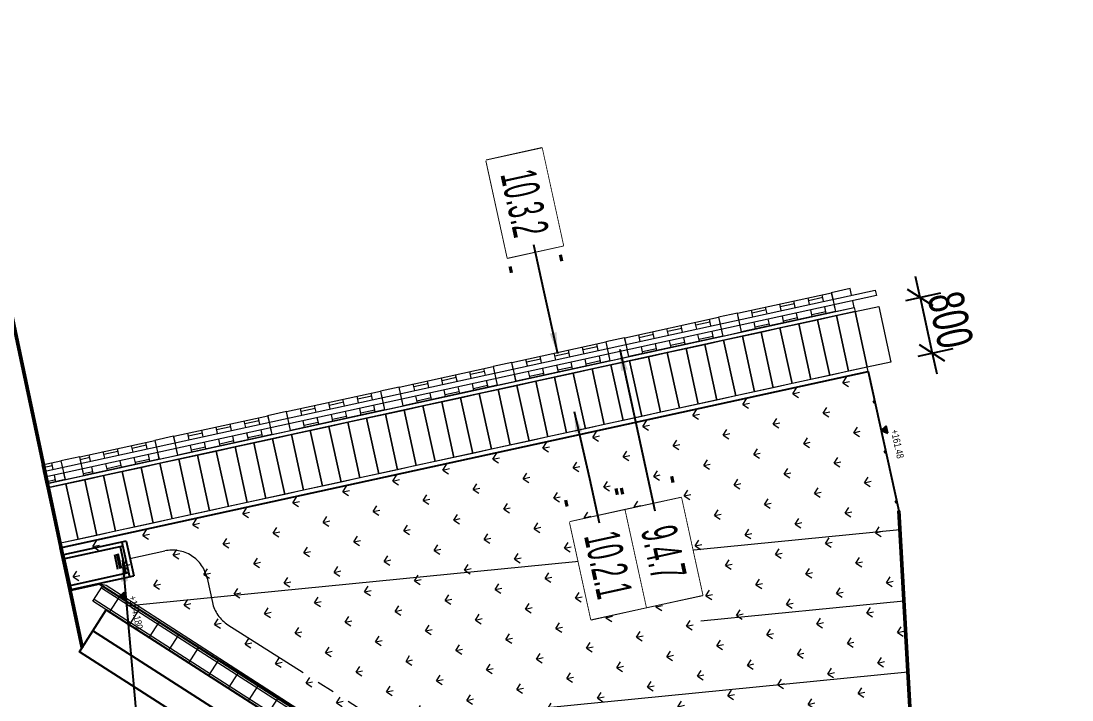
# Model space of a CAD drawing. Header units: metres. Extents: x 8416582 to 8417409, y 5771873 to 5772737.
# Drawn here: x 8416681.26 to 8416696.01, y 5772263.98 to 5772273.51 of the extents above; entities that cross this region are included whole.
import ezdxf
from ezdxf.enums import TextEntityAlignment as Align

# ---------------------------------------------------------------- set-up
doc = ezdxf.new("R2010")
doc.units = ezdxf.units.M
doc.set_wipeout_variables(frame=1)
doc.header["$PDSIZE"] = 0.05
doc.linetypes.add('CENTER', pattern=[2, 1.25, -0.25, 0.25, -0.25])
for name, color, linetype in [('00RysOpi-T', 2, 'Continuous'), ('AII_M_balustrady', 8, 'Continuous'), ('AII_M_konstrukcja beton', 3, 'Continuous'), ('AII_M_opisy do legendy', 2, 'Continuous'), ('AII_M_schody', 7, 'Continuous'), ('AII_odwodnienie_drenaż', 140, 'Continuous')]:
    doc.layers.add(name, color=color, linetype=linetype)
for name, color, linetype, lineweight in [('AII_D_skarpa', 62, 'Continuous', 50), ('AII_M_konstrukcja 0.25', 1, 'Continuous', 25), ('AII_M_kreskowanie', 8, 'Continuous', 0), ('AII_M_odwodnienie', 8, 'Continuous', 9), ('AII_M_opisy wymiary', 1, 'Continuous', 25), ('AII_M_skarpy', 9, 'Continuous', 18)]:
    doc.layers.add(name, color=color, linetype=linetype, lineweight=lineweight)
doc.layers.add('AII_M_opisy rzedne skarpy', color=6, linetype='Continuous', plot=False)
doc.layers.add('AII_M_przedmiar', color=1, linetype='Continuous', plot=False)
doc.styles.add('CDMSTYLE', font='CDMSIMPL.shx', dxfattribs={"width": 0.7, "bigfont": 'CDMBIGPL.shx'})
doc.linetypes.add('OGRODZENIE1', pattern='A,6.35,-2.54,[133,ltypeshp.shx,S=2.54,R=0,X=-2.54,Y=0],-2.54,25.4', length=36.83)
doc.dimstyles.new('CDM-ME200MM', dxfattribs={"dimscale": 0.2, "dimtxt": 2.5, "dimasz": 1.5, "dimexe": 1.5, "dimexo": 5, "dimgap": 0.5, "dimtad": 1, "dimdec": 0, "dimlfac": 1000, "dimrnd": 1, "dimzin": 9, "dimtxsty": 'CDMSTYLE', "dimblk": 'OBLIQUE', "dimcen": 2.5, "dimdle": 1.5, "dimclrd": 9, "dimclre": 9, "dimclrt": 1, "dimadec": 1, "dimazin": 2, "dimtfac": 1, "dimtdec": 0, "dimtix": 1, "dimtmove": 2, "dimatfit": 3, "dimfxl": 1, "dimtvp": 1, "dimtolj": 1, "dimtzin": 0, "dimlwd": 25, "dimlwe": 25, "dimarcsym": 0})
doc.dimstyles.new('CDM-ME200MM$7', dxfattribs={"dimscale": 0.2, "dimtxt": 2.5, "dimasz": 1.5, "dimexe": 1.5, "dimexo": 5, "dimgap": 0.5, "dimtad": 1, "dimdec": 0, "dimlfac": 1000, "dimrnd": 1, "dimzin": 9, "dimtxsty": 'CDMSTYLE', "dimblk": 'OBLIQUE', "dimcen": 2.5, "dimdle": 1.5, "dimclrd": 9, "dimclre": 9, "dimclrt": 1, "dimadec": 1, "dimazin": 2, "dimtfac": 1, "dimtdec": 0, "dimtix": 1, "dimtmove": 2, "dimatfit": 3, "dimfxl": 1, "dimtvp": 1, "dimtolj": 1, "dimtzin": 0, "dimlwd": 25, "dimlwe": 25, "dimarcsym": 0})

# ---------------------------------------------------------------- blocks, each defined once
blk = doc.blocks.new('*U120')
at = {"layer": 'AII_M_schody', "color": 0, "linetype": 'Continuous', "lineweight": 5}
for points in [[(0.4, 0), (0.4, 0.34), (-0.4, 0.34), (-0.4, 0)], [(0.635, 0.34), (0.555, 0.34), (0.555, -11.61), (0.635, -11.61)], [(-0.46, -11.61), (-0.46, 0), (-0.4, 0), (-0.4, -11.61)], [(0.4, -0.27), (0.4, 0), (-0.4, 0), (-0.4, -0.27)], [(0.46, -11.61), (0.46, 0), (0.4, 0), (0.4, -11.61)], [(0.4, -0.54), (0.4, -0.27), (-0.4, -0.27), (-0.4, -0.54)], [(0.4, -0.81), (0.4, -0.54), (-0.4, -0.54), (-0.4, -0.81)], [(0.4, -1.08), (0.4, -0.81), (-0.4, -0.81), (-0.4, -1.08)], [(0.4, -1.35), (0.4, -1.08), (-0.4, -1.08), (-0.4, -1.35)], [(0.4, -1.62), (0.4, -1.35), (-0.4, -1.35), (-0.4, -1.62)], [(0.4, -1.89), (0.4, -1.62), (-0.4, -1.62), (-0.4, -1.89)], [(0.4, -2.16), (0.4, -1.89), (-0.4, -1.89), (-0.4, -2.16)], [(0.4, -2.43), (0.4, -2.16), (-0.4, -2.16), (-0.4, -2.43)], [(0.4, -2.7), (0.4, -2.43), (-0.4, -2.43), (-0.4, -2.7)], [(0.4, -2.97), (0.4, -2.7), (-0.4, -2.7), (-0.4, -2.97)], [(0.4, -3.24), (0.4, -2.97), (-0.4, -2.97), (-0.4, -3.24)], [(0.4, -3.51), (0.4, -3.24), (-0.4, -3.24), (-0.4, -3.51)], [(0.4, -3.78), (0.4, -3.51), (-0.4, -3.51), (-0.4, -3.78)], [(0.4, -4.05), (0.4, -3.78), (-0.4, -3.78), (-0.4, -4.05)], [(0.4, -4.32), (0.4, -4.05), (-0.4, -4.05), (-0.4, -4.32)], [(0.4, -4.59), (0.4, -4.32), (-0.4, -4.32), (-0.4, -4.59)], [(0.4, -4.86), (0.4, -4.59), (-0.4, -4.59), (-0.4, -4.86)], [(0.4, -5.13), (0.4, -4.86), (-0.4, -4.86), (-0.4, -5.13)], [(0.4, -5.4), (0.4, -5.13), (-0.4, -5.13), (-0.4, -5.4)], [(0.4, -5.67), (0.4, -5.4), (-0.4, -5.4), (-0.4, -5.67)], [(0.4, -5.94), (0.4, -5.67), (-0.4, -5.67), (-0.4, -5.94)], [(0.4, -6.21), (0.4, -5.94), (-0.4, -5.94), (-0.4, -6.21)], [(0.4, -6.48), (0.4, -6.21), (-0.4, -6.21), (-0.4, -6.48)], [(0.4, -6.75), (0.4, -6.48), (-0.4, -6.48), (-0.4, -6.75)], [(0.4, -7.02), (0.4, -6.75), (-0.4, -6.75), (-0.4, -7.02)], [(0.4, -7.29), (0.4, -7.02), (-0.4, -7.02), (-0.4, -7.29)], [(0.4, -7.56), (0.4, -7.29), (-0.4, -7.29), (-0.4, -7.56)], [(0.4, -7.83), (0.4, -7.56), (-0.4, -7.56), (-0.4, -7.83)], [(0.4, -8.1), (0.4, -7.83), (-0.4, -7.83), (-0.4, -8.1)], [(0.4, -8.37), (0.4, -8.1), (-0.4, -8.1), (-0.4, -8.37)], [(0.4, -8.64), (0.4, -8.37), (-0.4, -8.37), (-0.4, -8.64)], [(0.4, -8.91), (0.4, -8.64), (-0.4, -8.64), (-0.4, -8.91)], [(0.4, -9.18), (0.4, -8.91), (-0.4, -8.91), (-0.4, -9.18)], [(0.4, -9.45), (0.4, -9.18), (-0.4, -9.18), (-0.4, -9.45)], [(0.4, -9.72), (0.4, -9.45), (-0.4, -9.45), (-0.4, -9.72)], [(0.4, -9.99), (0.4, -9.72), (-0.4, -9.72), (-0.4, -9.99)], [(0.4, -10.26), (0.4, -9.99), (-0.4, -9.99), (-0.4, -10.26)], [(0.4, -10.53), (0.4, -10.26), (-0.4, -10.26), (-0.4, -10.53)], [(0.4, -10.8), (0.4, -10.53), (-0.4, -10.53), (-0.4, -10.8)], [(0.4, -11.07), (0.4, -10.8), (-0.4, -10.8), (-0.4, -11.07)], [(0.4, -11.34), (0.4, -11.07), (-0.4, -11.07), (-0.4, -11.34)], [(0.4, -11.61), (0.4, -11.34), (-0.4, -11.34), (-0.4, -11.61)]]:
    blk.add_lwpolyline(points, close=True, dxfattribs=at)
for points in [[(0.555, -0.27), (0.46, -0.27), (0.46, 0), (0.555, 0)], [(0.635, 0), (0.73, 0), (0.73, -0.27), (0.635, -0.27)], [(0.555, -1.89), (0.46, -1.89), (0.46, -1.62), (0.555, -1.62)], [(0.635, -1.62), (0.73, -1.62), (0.73, -1.89), (0.635, -1.89)], [(0.555, -3.51), (0.46, -3.51), (0.46, -3.24), (0.555, -3.24)], [(0.635, -3.24), (0.73, -3.24), (0.73, -3.51), (0.635, -3.51)], [(0.555, -5.13), (0.46, -5.13), (0.46, -4.86), (0.555, -4.86)], [(0.635, -4.86), (0.73, -4.86), (0.73, -5.13), (0.635, -5.13)], [(0.555, -6.75), (0.46, -6.75), (0.46, -6.48), (0.555, -6.48)], [(0.635, -6.48), (0.73, -6.48), (0.73, -6.75), (0.635, -6.75)], [(0.555, -8.37), (0.46, -8.37), (0.46, -8.1), (0.555, -8.1)], [(0.635, -8.1), (0.73, -8.1), (0.73, -8.37), (0.635, -8.37)], [(0.555, -9.99), (0.46, -9.99), (0.46, -9.72), (0.555, -9.72)], [(0.635, -9.72), (0.73, -9.72), (0.73, -9.99), (0.635, -9.99)], [(0.555, -11.34), (0.46, -11.34), (0.46, -11.07), (0.555, -11.07)], [(0.635, -11.07), (0.73, -11.07), (0.73, -11.34), (0.635, -11.34)]]:
    blk.add_lwpolyline(points, dxfattribs=at)
blk = doc.blocks.new('OpiNum01')
at = {"layer": 'AII_M_opisy do legendy', "color": 0, "linetype": 'Continuous'}
blk.add_lwpolyline([(-3.5, -2), (3.5, -2), (3.5, 2), (-3.5, 2)], close=True, dxfattribs=at)
at = {"color": 9, "linetype": 'Continuous', "lineweight": 25, "style": 'CDMSTYLE', "width": 0.7, "flags": 1}
for tag, p in [('NAZWAPOL', (-4.105, -6.803)), ('NAZWAANG', (-4.105, -10.477)), ('SPECYF', (-4.105, -14.151)), ('ID', (-4.105, -17.825)), ('BAZA', (-4.105, -21.499)), ('RYSUNEK', (-4.105, -25.173))]:
    blk.add_attdef(tag, p, '', height=2, dxfattribs=at)
at = {"layer": 'AII_M_opisy do legendy', "linetype": 'Continuous', "lineweight": -2, "style": 'CDMSTYLE', "width": 0.5}
blk.add_attdef('NR', text='', height=2.5, dxfattribs=at).set_placement((0, 0), align=Align.MIDDLE)
at = {"color": 0, "linetype": 'Continuous'}
blk.add_wipeout([(-3.5, -2), (3.5, -2), (3.5, 2), (-3.5, 2)], dxfattribs=at).dxf.layer = 'AII_M_opisy do legendy'
blk = doc.blocks.new('_OBLIQUE')
at = {"color": 0, "linetype": 'ByBlock'}
blk.add_line((-0.5, -0.5), (0.5, 0.5), dxfattribs=at)
blk = doc.blocks.new('OpiTxt01')
at = {"color": 0, "linetype": 'Continuous', "lineweight": 20, "style": 'CDMSTYLE', "width": 0.7}
blk.add_attdef('TEKST_GORNY', (1, 0.895), '', height=2, dxfattribs=at)
at = {"color": 0, "linetype": 'Continuous', "lineweight": -2, "style": 'CDMSTYLE', "width": 0.7}
blk.add_attdef('TEKST_DOLNY', (1.049, -2.731), '', height=2, dxfattribs=at)
blk = doc.blocks.new('*U202')
at = {"color": 0, "linetype": 'ByBlock', "lineweight": -2, "ltscale": 0.5}
for p, q in [((-0.095, 0), (-0.095, 13.477)), ((-0.095, 0), (-0.095, 13.477)), ((0.095, 0), (0.095, 13.477)), ((0.095, 0), (0.095, 13.477)), ((-0.125, 13.2), (0.125, 13.2)), ((-0.125, 12.87), (0.125, 12.87)), ((-0.125, 12.54), (0.125, 12.54)), ((-0.125, 12.21), (0.125, 12.21)), ((-0.125, 11.88), (0.125, 11.88)), ((-0.125, 11.55), (0.125, 11.55)), ((-0.125, 11.22), (0.125, 11.22)), ((-0.125, 10.89), (0.125, 10.89)), ((-0.125, 10.56), (0.125, 10.56)), ((-0.125, 10.23), (0.125, 10.23)), ((-0.125, 9.9), (0.125, 9.9)), ((-0.125, 9.57), (0.125, 9.57)), ((-0.125, 9.24), (0.125, 9.24)), ((-0.125, 8.91), (0.125, 8.91)), ((-0.125, 8.58), (0.125, 8.58)), ((-0.125, 8.25), (0.125, 8.25)), ((-0.125, 7.92), (0.125, 7.92)), ((-0.125, 7.59), (0.125, 7.59)), ((-0.125, 7.26), (0.125, 7.26)), ((-0.125, 6.93), (0.125, 6.93)), ((-0.125, 6.6), (0.125, 6.6)), ((-0.125, 6.27), (0.125, 6.27)), ((-0.125, 5.94), (0.125, 5.94)), ((-0.125, 5.61), (0.125, 5.61)), ((-0.125, 5.28), (0.125, 5.28)), ((-0.125, 4.95), (0.125, 4.95)), ((-0.125, 4.62), (0.125, 4.62)), ((-0.125, 4.29), (0.125, 4.29)), ((-0.125, 3.96), (0.125, 3.96)), ((-0.125, 3.63), (0.125, 3.63)), ((-0.125, 3.3), (0.125, 3.3)), ((-0.125, 2.97), (0.125, 2.97)), ((-0.125, 2.64), (0.125, 2.64)), ((-0.125, 2.31), (0.125, 2.31)), ((-0.125, 1.98), (0.125, 1.98)), ((-0.125, 1.65), (0.125, 1.65)), ((-0.125, 1.32), (0.125, 1.32)), ((-0.125, 0.99), (0.125, 0.99)), ((-0.125, 0.66), (0.125, 0.66)), ((-0.125, 0.33), (0.125, 0.33))]:
    blk.add_line(p, q, dxfattribs=at)
at = {"color": 0, "linetype": 'ByBlock', "lineweight": -2, "ltscale": 0.5, "extrusion": (-3.44503e-16, 1, -7.39557e-32)}
blk.add_line((-0.125, 0.33), (0.125, 0.33), dxfattribs=at)
at = {"color": 0, "linetype": 'ByBlock', "lineweight": -2, "ltscale": 0.5, "extrusion": (2.83275e-16, 3.19582e-32, -1)}
blk.add_line((-0.125, 0.33), (0.125, 0.33), dxfattribs=at)
at = {"color": 0, "linetype": 'ByBlock', "lineweight": -2, "ltscale": 0.5}
blk.add_lwpolyline([(-0.125, 0), (0.125, 0), (0.125, 13.477), (-0.125, 13.477)], close=True, dxfattribs=at)
blk = doc.blocks.new('*D221')
at = {"layer": 'AII_M_opisy wymiary', "color": 9, "lineweight": 25, "transparency": 16777216}
for p, q in [((8416693.876, 5772269.63), (8416693.812, 5772269.923)), ((8416693.678, 5772269.587), (8416694.169, 5772269.694)), ((8416693.876, 5772269.63), (8416694.046, 5772268.849)), ((8416693.849, 5772268.806), (8416694.339, 5772268.913)), ((8416694.046, 5772268.849), (8416694.11, 5772268.556))]:
    blk.add_line(p, q, dxfattribs=at)
at = {"layer": 'Defpoints', "color": 0, "lineweight": 25, "transparency": 16777216}
for p in [(8416692.701, 5772269.374), (8416694.046, 5772268.849), (8416692.872, 5772268.592)]:
    blk.add_point(p, dxfattribs=at)
at = {"layer": 'AII_M_opisy wymiary', "color": 9, "lineweight": 25, "transparency": 16777216, "xscale": 0.3, "yscale": 0.3, "zscale": 0.3}
for p, rotation in [((8416693.876, 5772269.63), 282.3200789319986), ((8416694.046, 5772268.849), 102.3200789319986)]:
    blk.add_blockref('_OBLIQUE', p, dxfattribs=dict(at, rotation=rotation))
at = {"layer": 'AII_M_opisy wymiary', "color": 1, "transparency": 16777216, "insert": (8416694.303, 5772269.314), "char_height": 0.5, "attachment_point": 5, "rotation": 282.3201, "style": 'CDMSTYLE'}
blk.add_mtext('\\A1;800', dxfattribs=at)
blk = doc.blocks.new('Wylot_prefabrykowany')
at = {"layer": 'AII_odwodnienie_drenaż', "color": 0, "linetype": 'ByBlock', "lineweight": -2, "ltscale": 0.01}
for points in [[(0, 0.25), (0, -0.25)], [(0, 0.25), (0.9, 0.25)], [(0.06, 0.25), (0.06, -0.25)], [(0.06, 0.19), (0.9, 0.19)], [(0.1, 0.19), (0.1, -0.19)], [(0.9, 0.25), (0.9, -0.25)], [(0.15, 0.103), (0.15, -0.107)], [(0.17, 0.103), (0.17, -0.107)], [(0.2, 0.103), (0.2, -0.107)], [(0.9, -0.25), (0, -0.25)], [(0.9, -0.19), (0.06, -0.19)]]:
    blk.add_lwpolyline(points, dxfattribs=at)
blk = doc.blocks.new('00kota4')
at = {"linetype": 'Continuous', "lineweight": 25}
blk.add_hatch(color=0, dxfattribs=at).paths.add_polyline_path([(-1.04, 1.66), (0, 0), (1.08, 1.66)])
at = {"color": 0, "linetype": 'Continuous', "lineweight": 25}
for p, q in [((0, 0), (-1.04, 1.66)), ((1.08, 1.66), (-1.04, 1.66)), ((0, 0), (1.08, 1.66))]:
    blk.add_line(p, q, dxfattribs=at)
at = {"color": 0, "linetype": 'Continuous', "lineweight": 25, "style": 'CDMSTYLE', "width": 0.85}
blk.add_attdef('%%P000.000', (0.49, 2.69), '', height=2, dxfattribs=at)

msp = doc.modelspace()

# ---------------------------------------------------------------- hatches: boundary and pattern name
at = {"layer": 'AII_M_kreskowanie'}
h = msp.add_hatch(dxfattribs=at)
h.set_pattern_fill('AR-B88', color=256, scale=0.001)
h.set_pattern_definition([(282.3201, (8416655.52998, 5772300.86517), (0.1985205, 0.04335735), []), (12.32008, (8416655.52998, 5772300.86517), (0.1768418, 0.14261759), [0.2032, -0.2032])])
h.paths.add_polyline_path([(8416691.3329, 5772269.3155), (8416692.6518, 5772269.6036), (8416692.6315, 5772269.6964), (8416691.3126, 5772269.4084)])
h.paths.add_polyline_path([(8416692.6689, 5772269.5254), (8416691.3499, 5772269.2374), (8416691.3702, 5772269.1446), (8416692.6891, 5772269.4326)])
h = msp.add_hatch(dxfattribs=at)
h.set_pattern_fill('AR-B88', color=256, scale=0.001)
h.set_pattern_definition([(282.3201, (8416653.94728, 5772300.5195), (0.1985205, 0.04335735), []), (12.32008, (8416653.94728, 5772300.51951), (0.1768418, 0.14261759), [0.2032, -0.2032])])
h.paths.add_polyline_path([(8416689.7502, 5772268.9699), (8416691.0691, 5772269.2579), (8416691.0488, 5772269.3507), (8416689.7299, 5772269.0627)])
h.paths.add_polyline_path([(8416691.0862, 5772269.1798), (8416689.7673, 5772268.8917), (8416689.7875, 5772268.7989), (8416691.1064, 5772269.087)])
h = msp.add_hatch(dxfattribs=at)
h.set_pattern_fill('AR-B88', color=256, scale=0.001)
h.set_pattern_definition([(282.3201, (8416652.3646, 5772300.17384), (0.1985205, 0.04335735), []), (12.32008, (8416652.36459, 5772300.17384), (0.1768418, 0.14261759), [0.2032, -0.2032])])
h.paths.add_polyline_path([(8416688.1675, 5772268.6242), (8416689.4864, 5772268.9123), (8416689.4661, 5772269.0051), (8416688.1472, 5772268.717)])
h.paths.add_polyline_path([(8416689.5035, 5772268.8341), (8416688.1846, 5772268.5461), (8416688.2048, 5772268.4532), (8416689.5237, 5772268.7413)])
h = msp.add_hatch(dxfattribs=at)
h.set_pattern_fill('AR-B88', color=256, scale=0.001)
h.set_pattern_definition([(282.3201, (8416650.7819, 5772299.82818), (0.1985205, 0.04335735), []), (12.32008, (8416650.7819, 5772299.82818), (0.1768418, 0.14261759), [0.2032, -0.2032])])
h.paths.add_polyline_path([(8416686.5848, 5772268.2786), (8416687.9037, 5772268.5666), (8416687.8834, 5772268.6594), (8416686.5645, 5772268.3714)])
h.paths.add_polyline_path([(8416687.9208, 5772268.4884), (8416686.6019, 5772268.2004), (8416686.6221, 5772268.1076), (8416687.941, 5772268.3956)])
h = msp.add_hatch(dxfattribs=at)
h.set_pattern_fill('GRASS', color=256, scale=0.02)
h.set_pattern_definition([(12.3201, (8416672.44513, 5772223.54254), (0.2742923, 0.4275836), [0.09525, -0.6231705]), (327.3201, (8416672.44513, 5772223.54254), (0.2742923, 0.4275836), [0.09525, -0.41275]), (57.3201, (8416672.44513, 5772223.54254), (-0.4275836, 0.2742923), [0.09525, -0.41275])])
edge = h.paths.add_edge_path()
edge.add_line((8416693.1484, 5772268.5912), (8416693.5762, 5772266.6323))
edge.add_line((8416693.5762, 5772266.6323), (8416693.9152, 5772260.6277))
edge.add_arc((8416694.8922, 5772260.8411), 1, 192.32011, 279.45511)
edge.add_line((8416695.0565, 5772259.8547), (8416695.3234, 5772258.6322))
edge.add_line((8416695.3234, 5772258.6322), (8416694.3066, 5772258.4101))
edge.add_arc((8416694.8922, 5772260.8411), 2.5005, 192.32089, 256.45544, ccw=False)
edge.add_line((8416692.4493, 5772260.3075), (8416692.7386, 5772258.9828))
edge.add_line((8416692.7386, 5772258.9828), (8416682.4004, 5772265.5727))
edge.add_line((8416682.4004, 5772265.5727), (8416682.3551, 5772265.6003))
edge.add_line((8416682.3551, 5772265.6003), (8416681.9378, 5772265.5091))
edge.add_line((8416681.9378, 5772265.5091), (8416681.8057, 5772266.114))
edge.add_line((8416681.8057, 5772266.114), (8416693.1484, 5772268.5912))
h = msp.add_hatch(dxfattribs=at)
h.set_pattern_fill('AR-B88', color=256, scale=0.001)
h.set_pattern_definition([(282.3201, (8416649.1992, 5772299.48251), (0.1985205, 0.04335735), []), (12.32008, (8416649.19921, 5772299.48251), (0.1768418, 0.14261759), [0.2032, -0.2032])])
h.paths.add_polyline_path([(8416685.0021, 5772267.9329), (8416686.321, 5772268.2209), (8416686.3007, 5772268.3138), (8416684.9818, 5772268.0257)])
h.paths.add_polyline_path([(8416686.3381, 5772268.1428), (8416685.0192, 5772267.8547), (8416685.0394, 5772267.7619), (8416686.3584, 5772268.05)])
h = msp.add_hatch(dxfattribs=at)
h.set_pattern_fill('AR-B88', color=256, scale=0.001)
h.set_pattern_definition([(282.3201, (8416647.61651, 5772299.13685), (0.1985205, 0.04335735), []), (12.32008, (8416647.61651, 5772299.13685), (0.1768418, 0.14261759), [0.2032, -0.2032])])
h.paths.add_polyline_path([(8416683.4194, 5772267.5872), (8416684.7383, 5772267.8753), (8416684.7181, 5772267.9681), (8416683.3991, 5772267.68)])
h.paths.add_polyline_path([(8416684.7554, 5772267.7971), (8416683.4365, 5772267.5091), (8416683.4568, 5772267.4163), (8416684.7757, 5772267.7043)])
h = msp.add_hatch(dxfattribs=at)
h.set_pattern_fill('AR-B88', color=256, scale=0.001)
h.set_pattern_definition([(282.3201, (8416646.03382, 5772298.79119), (0.1985205, 0.04335735), []), (12.32008, (8416646.03382, 5772298.79119), (0.1768418, 0.14261759), [0.2032, -0.2032])])
h.paths.add_polyline_path([(8416682.0997, 5772267.299), (8416683.1556, 5772267.5296), (8416683.1354, 5772267.6224), (8416682.0794, 5772267.3918)])
h.paths.add_polyline_path([(8416683.1727, 5772267.4515), (8416682.1167, 5772267.2208), (8416682.137, 5772267.128), (8416683.193, 5772267.3586)])
h = msp.add_hatch(dxfattribs=at)
h.set_pattern_fill('AR-B88', color=256, scale=0.001)
h.set_pattern_definition([(282.3201, (8416644.71406, 5772298.50295), (0.1985205, 0.04335735), []), (12.32008, (8416644.71406, 5772298.50295), (0.1768418, 0.14261759), [0.2032, -0.2032])])
h.paths.add_polyline_path([(8416681.5721, 5772267.1838), (8416681.8359, 5772267.2414), (8416681.8156, 5772267.3342), (8416681.5518, 5772267.2766)])
h.paths.add_polyline_path([(8416681.8529, 5772267.1632), (8416681.5892, 5772267.1056), (8416681.6094, 5772267.0128), (8416681.8732, 5772267.0704)])

# ---------------------------------------------------------------- linework, layer by layer
at = {"layer": 'AII_D_skarpa'}
for points in [[(8416680.5177, 5772267.2805), (8416680.2931, 5772273.2903), (8416682.1123, 5772264.7119)], [(8416693.9152, 5772260.6277), (8416693.5762, 5772266.6323)]]:
    msp.add_lwpolyline(points, dxfattribs=at)
at = {"layer": 'AII_M_balustrady', "linetype": 'OGRODZENIE1', "ltscale": 0.05}
msp.add_lwpolyline([(8416695.4515, 5772258.046), (8416693.6392, 5772257.6502), (8416682.2625, 5772264.9484)], dxfattribs=at)
at = {"layer": 'AII_M_konstrukcja 0.25', "color": 1, "lineweight": 25}
msp.add_lwpolyline([(8416695.5261, 5772257.7042), (8416693.5722, 5772257.2774), (8416682.0745, 5772264.6531), (8416682.4525, 5772265.2423), (8416693.7062, 5772258.0231), (8416695.3768, 5772258.388)], dxfattribs=at)
at = {"layer": 'AII_M_kreskowanie'}
for points in [[(8416692.6315, 5772269.6964), (8416692.6891, 5772269.4326), (8416691.3702, 5772269.1446), (8416691.3126, 5772269.4084)], [(8416691.0488, 5772269.3507), (8416691.1064, 5772269.087), (8416689.7875, 5772268.7989), (8416689.7299, 5772269.0627)], [(8416689.4661, 5772269.0051), (8416689.5237, 5772268.7413), (8416688.2048, 5772268.4532), (8416688.1472, 5772268.717)], [(8416687.8834, 5772268.6594), (8416687.941, 5772268.3956), (8416686.6221, 5772268.1076), (8416686.5645, 5772268.3714)], [(8416686.3007, 5772268.3138), (8416686.3584, 5772268.05), (8416685.0394, 5772267.7619), (8416684.9818, 5772268.0257)], [(8416684.7181, 5772267.9681), (8416684.7757, 5772267.7043), (8416683.4568, 5772267.4163), (8416683.3991, 5772267.68)], [(8416683.1354, 5772267.6224), (8416683.193, 5772267.3586), (8416682.137, 5772267.128), (8416682.0794, 5772267.3918)], [(8416681.8156, 5772267.3342), (8416681.8732, 5772267.0704), (8416681.6094, 5772267.0128), (8416681.5518, 5772267.2766)]]:
    msp.add_lwpolyline(points, close=True, dxfattribs=at)
at = {"layer": 'AII_M_skarpy', "color": 62}
for points in [[(8416682.7319, 5772265.296), (8416693.5911, 5772266.3691)], [(8416690.7976, 5772265.0882), (8416693.6475, 5772265.3698)], [(8416685.1887, 5772263.529), (8416693.7039, 5772264.3705)]]:
    msp.add_lwpolyline(points, dxfattribs=at)

# ---------------------------------------------------------------- block references
at = {"layer": '00RysOpi-T', "color": 1, "linetype": 'Continuous', "lineweight": 0, "xscale": 0.2, "yscale": 0.2, "zscale": 0.2, "rotation": 282.3200789890273}
msp.add_blockref('OpiNum01', (8416688.3272, 5772270.9556), dxfattribs=at).add_auto_attribs({'NR': '10.3.2'})
at = {"layer": 'AII_M_konstrukcja beton', "color": 9, "lineweight": 18, "xscale": -1, "rotation": 57.32007949207506}
msp.add_blockref('*U202', (8416693.6764, 5772258.1907), dxfattribs=at)
at = {"layer": 'AII_M_odwodnienie', "linetype": 'Continuous', "lineweight": 25, "xscale": -1, "rotation": 12.32007930692045}
msp.add_blockref('Wylot_prefabrykowany', (8416682.784, 5772265.9627), dxfattribs=at)
at = {"layer": 'AII_M_opisy rzedne skarpy', "linetype": 'Continuous', "xscale": 0.05, "yscale": 0.05, "zscale": 0.05, "rotation": 282.3200789447779}
for p, values in [((8416693.33, 5772267.7594), {'%%P000.000': '+161.48'}), ((8416682.6335, 5772265.4233), {'%%P000.000': '+154.180'})]:
    msp.add_blockref('00kota4', p, dxfattribs=at).add_auto_attribs(values)
at = {"layer": 'AII_M_schody', "lineweight": -2, "xscale": -1, "rotation": 282.3200981249556}
msp.add_blockref('*U120', (8416693.0502, 5772269.0407), dxfattribs=at)

# ---------------------------------------------------------------- dimensions: what is measured, and where the dimension line sits
at = {"layer": 'AII_M_opisy wymiary'}
dim = msp.add_linear_dim(base=(8416694.0464, 5772268.8488), p1=(8416692.7011, 5772269.3738), p2=(8416692.8718, 5772268.5923), angle=282.32008, dimstyle='CDM-ME200MM', dxfattribs=at)
dim.commit()
dim.dimension.update_dxf_attribs({"geometry": '*D221', "text_midpoint": (8416694.303, 5772269.3143)})

# ---------------------------------------------------------------- leaders
at = {"layer": '00RysOpi-T', "color": 9, "linetype": 'Continuous', "lineweight": 0}
msp.add_leader([(8416682.6808, 5772265.9404), (8416682.8949, 5772263.5119), (8416683.0122, 5772262.9745)], dimstyle='CDM-ME200MM$7', dxfattribs=at)

# ---------------------------------------------------------------- next in the draw order: block references
at = {"layer": '00RysOpi-T', "color": 1, "linetype": 'Continuous', "lineweight": 0, "xscale": 0.2, "yscale": 0.2, "zscale": 0.2, "rotation": 282.3200789319986}
msp.add_blockref('OpiNum01', (8416689.5002, 5772265.8767), dxfattribs=at).add_auto_attribs({'NR': '10.2.1'})
at = {"layer": 'Defpoints', "color": 250, "linetype": 'Continuous', "lineweight": 0, "xscale": 0.2, "yscale": 0.2, "zscale": 0.2, "rotation": 282.3200789890273}
msp.add_blockref('OpiTxt01', (8416688.4553, 5772270.3695), dxfattribs=at).add_auto_attribs({'TEKST_GORNY': '-', 'TEKST_DOLNY': '-'})

# ---------------------------------------------------------------- next in the draw order: leaders
at = {"layer": '00RysOpi-T', "color": 9, "linetype": 'Continuous', "lineweight": 0}
msp.add_leader([(8416688.7895, 5772268.8391), (8416688.5918, 5772269.7442), (8416688.4553, 5772270.3695)], dimstyle='CDM-ME200MM$7', dxfattribs=at)

# ---------------------------------------------------------------- next in the draw order: block references
at = {"layer": '00RysOpi-T', "color": 1, "linetype": 'Continuous', "lineweight": 0, "xscale": 0.2, "yscale": 0.2, "zscale": 0.2, "rotation": 282.3200789319986}
msp.add_blockref('OpiNum01', (8416690.2818, 5772266.0474), dxfattribs=at).add_auto_attribs({'NR': '9.4.7'})
at = {"layer": 'Defpoints', "color": 250, "linetype": 'Continuous', "lineweight": 0, "xscale": 0.2, "yscale": 0.2, "zscale": 0.2, "rotation": 282.3200790617389}
msp.add_blockref('OpiTxt01', (8416689.2356, 5772267.0881), dxfattribs=at).add_auto_attribs({'TEKST_GORNY': '-', 'TEKST_DOLNY': '-'})

# ---------------------------------------------------------------- next in the draw order: leaders
at = {"layer": '00RysOpi-T', "color": 9, "linetype": 'Continuous', "lineweight": 0}
msp.add_leader([(8416689.0196, 5772268.0289), (8416689.2356, 5772267.0881), (8416689.3722, 5772266.4629)], dimstyle='CDM-ME200MM$7', dxfattribs=at)

# ---------------------------------------------------------------- next in the draw order: linework, layer by layer
at = {"layer": 'AII_M_kreskowanie'}
msp.add_lwpolyline([(8416693.1484, 5772268.5912), (8416693.5762, 5772266.6323), (8416693.9152, 5772260.6277, 0.3996425), (8416695.0565, 5772259.8547), (8416695.3234, 5772258.6322), (8416694.3066, 5772258.4101, -0.2873808), (8416692.4493, 5772260.3075), (8416692.7493, 5772258.934), (8416682.4493, 5772265.5834), (8416682.3551, 5772265.6003), (8416681.9378, 5772265.5091), (8416681.8057, 5772266.114)], format="xyb", close=True, dxfattribs=at)
at = {"layer": 'AII_M_odwodnienie', "color": 140, "linetype": 'CENTER'}
msp.add_lwpolyline([(8416682.784, 5772265.9627), (8416683.2725, 5772266.0694, -0.4142136), (8416683.8677, 5772265.6876), (8416683.9421, 5772265.347, 0.1989124), (8416684.1606, 5772265.0328), (8416693.7242, 5772258.9446, 0.1989124), (8416694.1008, 5772258.877), (8416708.2029, 5772261.9569, 0.1989124), (8416708.517, 5772262.1754), (8416714.5613, 5772271.5976, 0.1989124), (8416714.6289, 5772271.9743), (8416714.4462, 5772272.8107, -0.4142136), (8416714.828, 5772273.4058), (8416715.3165, 5772273.5125)], format="xyb", dxfattribs=at)
at = {"layer": 'AII_M_przedmiar', "color": 1, "linetype": 'Continuous'}
msp.add_lwpolyline([(8416693.1484, 5772268.5912), (8416693.5762, 5772266.6323), (8416693.9152, 5772260.6277, 0.3996425), (8416695.0565, 5772259.8547), (8416695.3234, 5772258.6322), (8416694.3066, 5772258.4101, -0.2873808), (8416692.4493, 5772260.3075), (8416692.7386, 5772258.9828), (8416682.4004, 5772265.5727), (8416682.3551, 5772265.6003), (8416681.9378, 5772265.5091), (8416681.8057, 5772266.114)], format="xyb", close=True, dxfattribs=at)

# ---------------------------------------------------------------- next in the draw order: block references
at = {"layer": 'Defpoints', "color": 250, "linetype": 'Continuous', "lineweight": 0, "xscale": 0.2, "yscale": 0.2, "zscale": 0.2, "rotation": 282.320078863246}
msp.add_blockref('OpiTxt01', (8416690.0172, 5772267.2588), dxfattribs=at).add_auto_attribs({'TEKST_GORNY': '-', 'TEKST_DOLNY': '-'})

# ---------------------------------------------------------------- next in the draw order: leaders
at = {"layer": '00RysOpi-T', "color": 9, "linetype": 'Continuous', "lineweight": 0}
msp.add_leader([(8416689.6618, 5772268.901), (8416690.0172, 5772267.2588), (8416690.1538, 5772266.6336)], dimstyle='CDM-ME200MM$7', dxfattribs=at)

doc.saveas('drawing.dxf')
